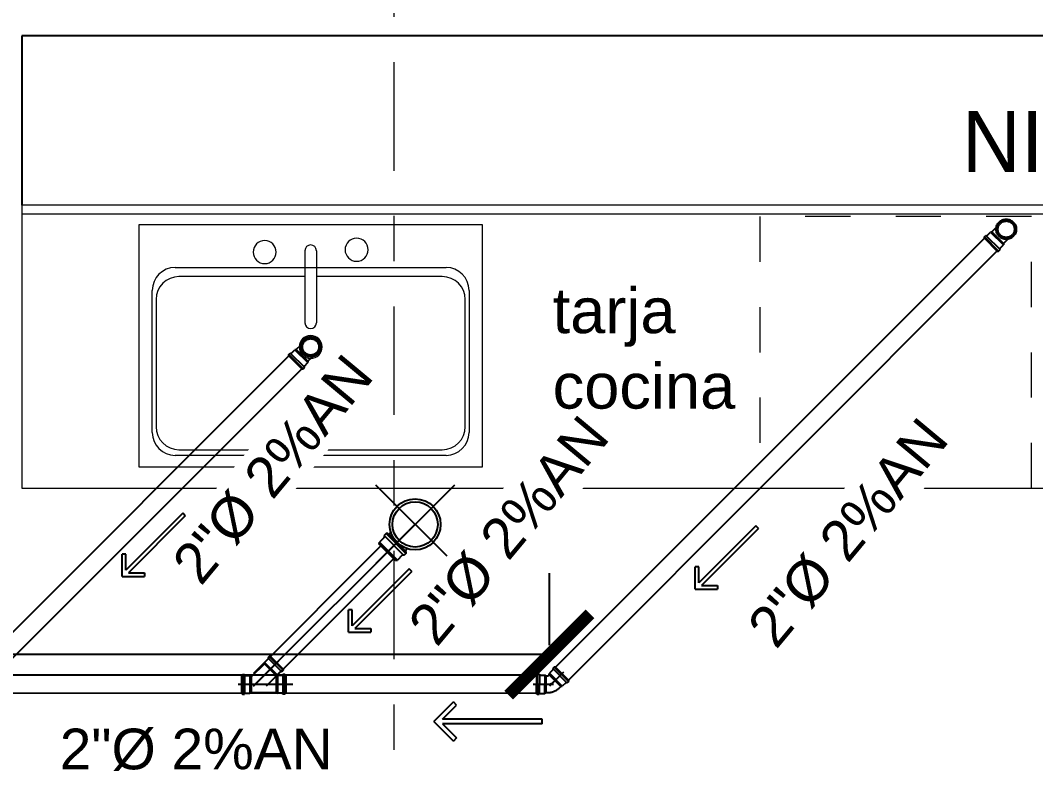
# Model space of a CAD drawing. Header units: millimetres. Extents: x -9559 to 23034, y -7226 to 22400.
# Drawn here: x 305.311 to 307.556, y 52.792 to 54.472 of the extents above; entities that cross this region are included whole.
import ezdxf

# ---------------------------------------------------------------- set-up
doc = ezdxf.new("R2010")
doc.units = ezdxf.units.MM
doc.header["$LTSCALE"] = 0.02
for name, pattern in [('ACAD_ISO05W100', [33, 24, -3, 0, -3, 0, -3]), ('ACAD_ISO10W100', [18, 12, -3, 0, -3]), ('CONTINUA', [0]), ('DASHED2', [0.375, 0.25, -0.125])]:
    doc.linetypes.add(name, pattern=pattern)
for name, color, linetype, lineweight in [('A-ANNO-DIMS', 251, 'Continuous', 9), ('A-Mueble Baño', 9, 'Continuous', 9), ('A-Mueble cocina 3', 9, 'Continuous', 9), ('I-FURN', 9, 'Continuous', 9), ('IH-AGUA CALIENTE', 12, 'DASHED2', 5), ('IH-TUBERIA', 150, 'ACAD_ISO05W100', 25), ('S-GRID', 253, 'ACAD_ISO10W100', 5)]:
    doc.layers.add(name, color=color, linetype=linetype, lineweight=lineweight)
doc.layers.add('IH-A.NEGRAS', color=22, linetype='Continuous')
doc.layers.add('IH-PLANO BASE', color=250, linetype='DASHED2', lineweight=5, transparency=0.55)
doc.styles.add('Arial_3', font='arial.ttf', dxfattribs={"height": 0.18})
doc.styles.add('Arial_4', font='arial.ttf', dxfattribs={"height": 0.105})
doc.styles.get("Standard").update_dxf_attribs({"font": 'GOTHIC.TTF'})
doc.dimstyles.get("Standard").update_dxf_attribs({"dimtxt": 0.18, "dimasz": 0.18, "dimexe": 0.18, "dimexo": 0.0625, "dimgap": 0.09, "dimtad": 0, "dimzin": 3, "dimdsep": 46, "dimtxsty": 'Standard', "dimblk": 'ARCHTICK', "dimcen": 0.09, "dimadec": 0, "dimazin": 0, "dimtfac": 1, "dimtofl": 0, "dimtmove": 0, "dimatfit": 3, "dimldrblk": 'ARCHTICK', "dimfxl": 1, "dimtolj": 1, "dimtzin": 0, "dimarcsym": 0})

# ---------------------------------------------------------------- blocks, each defined once
blk = doc.blocks.new('Encimera con fregadero 1 - Profundidad 600 mm-640764-Nivel 1')
at = {"layer": 'A-Mueble cocina 3'}
for p, q in [((-1.2005, 0), (-1.2005, -0.625)), ((1.5336, 0), (-1.2005, 0)), ((-1.2005, -0.0191), (1.5336, -0.0191)), ((-0.8615, -0.1373), (-0.2627, -0.1373)), ((-0.9123, -0.5019), (-0.9123, -0.1881)), ((-0.2119, -0.1881), (-0.2119, -0.5019)), ((-0.2627, -0.5527), (-0.8615, -0.5527)), ((-1.2005, -0.625), (1.5336, -0.625))]:
    blk.add_line(p, q, dxfattribs=at)
for centre, start, end in [((-0.8615, -0.1881), 90, 180), ((-0.2627, -0.1881), 360, 90), ((-0.8615, -0.5019), 180, 270), ((-0.2627, -0.5019), 270, 0)]:
    blk.add_arc(centre, 0.0508, start, end, dxfattribs=at)
blk = doc.blocks.new('Fregadero de cocina-Simple - 760 x 535mm-147449-Nivel 1')
at = {"layer": 'A-Mueble Baño'}
for p, q in [((0.3957, 0.2698), (-0.3643, 0.2698)), ((-0.3643, 0.2698), (-0.3643, -0.2652)), ((-0.3643, 0.2698), (-0.3643, -0.2652)), ((0.3957, 0.2698), (-0.3643, 0.2698)), ((0.3957, -0.2652), (0.3957, 0.2698)), ((0.3957, -0.2652), (0.3957, 0.2698)), ((0.003, 0.2127), (0.003, 0.0531)), ((0.0284, 0.2127), (0.0284, 0.0531)), ((0.003, 0.1555), (-0.2754, 0.1555)), ((0.3068, 0.1555), (0.0284, 0.1555)), ((-0.3262, 0.1047), (-0.3262, -0.1763)), ((0.3576, -0.1763), (0.3576, 0.1047)), ((-0.2754, -0.2271), (0.3068, -0.2271)), ((-0.3643, -0.2652), (0.3957, -0.2652)), ((-0.3643, -0.2652), (0.3957, -0.2652))]:
    blk.add_line(p, q, dxfattribs=at)
for centre, radius, start, end in [((-0.0859, 0.2096), 0.0254, 360, 180), ((0.0157, 0.2127), 0.0127, 360, 180), ((0.1173, 0.2148), 0.0254, 360, 180), ((-0.0859, 0.2096), 0.0254, 180, 0), ((0.1173, 0.2148), 0.0254, 180, 0), ((-0.2754, 0.1047), 0.0508, 90, 180), ((0.3068, 0.1047), 0.0508, 360, 90), ((0.0157, 0.0531), 0.0127, 180, 0), ((0.0157, 0), 0.0254, 360, 180), ((0.0157, 0), 0.0254, 180, 0), ((-0.2754, -0.1763), 0.0508, 180, 270), ((0.3068, -0.1763), 0.0508, 270, 0)]:
    blk.add_arc(centre, radius, start, end, dxfattribs=at)
blk = doc.blocks.new('Encimera - Isla - Profundidad 1250 mm-640800-Nivel 1')
at = {"layer": 'A-Mueble cocina 3', "lineweight": 25}
for p, q in [((-1.2005, 0.0254), (-1.2005, -0.3496)), ((1.5336, 0.0254), (-1.2005, 0.0254))]:
    blk.add_line(p, q, dxfattribs=at)
blk = doc.blocks.new('Codo de 90 (2)')
at = {"layer": 'IH-TUBERIA'}
for p, q in [((1628.3978, 528.6574), (1628.3927, 528.6506)), ((1628.3927, 528.6207), (1628.3927, 528.6506)), ((1628.3927, 528.6506), (1628.505, 528.6506)), ((1628.3978, 528.6574), (1628.3978, 528.6962)), ((1628.3978, 528.6574), (1628.4998, 528.6574)), ((1628.4998, 528.6574), (1628.4998, 528.6962)), ((1628.4998, 528.6574), (1628.505, 528.6506)), ((1628.505, 528.6207), (1628.505, 528.6506)), ((1628.3868, 528.6157), (1628.5109, 528.6157)), ((1628.3868, 528.6031), (1628.3868, 528.6157)), ((1628.3868, 528.6157), (1628.3877, 528.6157)), ((1628.3868, 528.6031), (1628.5109, 528.6031)), ((1628.3925, 528.5974), (1628.3868, 528.6031)), ((1628.3925, 528.5974), (1628.5052, 528.5974)), ((1628.5052, 528.5974), (1628.5109, 528.6031)), ((1628.5109, 528.6157), (1628.51, 528.6157)), ((1628.5109, 528.6031), (1628.5109, 528.6157))]:
    blk.add_line(p, q, dxfattribs=at)
for radius in [0.0621, 0.0563, 0.051]:
    blk.add_circle((1628.4488, 528.7316), radius, dxfattribs=at)
for centre, start, end in [((1628.3877, 528.6207), 270, 360), ((1628.51, 528.6207), 180, 270)]:
    blk.add_arc(centre, 0.005, start, end, dxfattribs=at)
blk = doc.blocks.new('COLADERA SALIDA 2')
at = {"layer": 'IH-TUBERIA'}
for p, q in [((3.3752, 5.7876), (3.3669, 5.7793)), ((3.5457, 5.7793), (3.3669, 5.7793)), ((3.3669, 5.7793), (3.3669, 5.7612)), ((3.5457, 5.7612), (3.3669, 5.7612)), ((3.3669, 5.7612), (3.3683, 5.7612)), ((3.5375, 5.7876), (3.3752, 5.7876)), ((3.3755, 5.754), (3.3755, 5.711)), ((3.3829, 5.7876), (3.3829, 5.8069)), ((3.5298, 5.7876), (3.5298, 5.8069)), ((3.5371, 5.754), (3.5371, 5.711)), ((3.5375, 5.7876), (3.5457, 5.7793)), ((3.5457, 5.7612), (3.5443, 5.7612)), ((3.5457, 5.7793), (3.5457, 5.7612)), ((3.5371, 5.711), (3.3755, 5.711)), ((3.3829, 5.7012), (3.3755, 5.711)), ((3.5298, 5.7012), (3.3829, 5.7012)), ((3.5298, 5.7012), (3.5371, 5.711))]:
    blk.add_line(p, q, dxfattribs=at)
at = {"layer": 'IH-TUBERIA', "linetype": 'CONTINUA'}
for radius in [0.1623, 0.144]:
    blk.add_circle((3.4563, 5.9516), radius, dxfattribs=at)
at = {"layer": 'IH-TUBERIA'}
for centre, start, end in [((3.3683, 5.754), 0, 90), ((3.5443, 5.754), 90, 180)]:
    blk.add_arc(centre, 0.0072, start, end, dxfattribs=at)
blk = doc.blocks.new('Y de 4 con salida de 4')
at = {"layer": 'IH-TUBERIA'}
for p, q in [((1629.0188, 529.8725), (1629.0131, 529.8668)), ((1629.1315, 529.8725), (1629.0188, 529.8725)), ((1629.1315, 529.8725), (1629.1373, 529.8668)), ((1629.1373, 529.8668), (1629.0131, 529.8668)), ((1629.0131, 529.8668), (1629.0131, 529.8542)), ((1629.1373, 529.8542), (1629.0131, 529.8542)), ((1629.0131, 529.8542), (1629.0141, 529.8542)), ((1629.0191, 529.8492), (1629.0191, 529.8193)), ((1629.1313, 529.8193), (1629.0191, 529.8193)), ((1629.0242, 529.8125), (1629.0191, 529.8193)), ((1629.0242, 529.6525), (1629.0242, 529.8125)), ((1629.1262, 529.8125), (1629.0242, 529.8125)), ((1629.1262, 529.8125), (1629.1313, 529.8193)), ((1629.1262, 529.8026), (1629.1262, 529.8125)), ((1629.1262, 529.8026), (1629.1332, 529.8096)), ((1629.1313, 529.8492), (1629.1313, 529.8193)), ((1629.1332, 529.8096), (1629.1343, 529.8181)), ((1629.2053, 529.7375), (1629.1332, 529.8096)), ((1629.1555, 529.8392), (1629.1343, 529.8181)), ((1629.2137, 529.7387), (1629.1343, 529.8181)), ((1629.1373, 529.8542), (1629.1363, 529.8542)), ((1629.1373, 529.8668), (1629.1373, 529.8542)), ((1629.1637, 529.8558), (1629.1548, 529.8469)), ((1629.2426, 529.7591), (1629.1548, 529.8469)), ((1629.1548, 529.8469), (1629.1555, 529.8462)), ((1629.2515, 529.768), (1629.1637, 529.8558)), ((1629.1718, 529.8558), (1629.1637, 529.8558)), ((1629.2515, 529.7761), (1629.1718, 529.8558)), ((1629.2348, 529.7598), (1629.2137, 529.7387)), ((1629.2426, 529.7591), (1629.2419, 529.7598)), ((1629.2515, 529.768), (1629.2426, 529.7591)), ((1629.2515, 529.7761), (1629.2515, 529.768)), ((1629.1262, 529.6584), (1629.2053, 529.7375)), ((1629.2053, 529.7375), (1629.2137, 529.7387)), ((1629.0242, 529.6525), (1629.0191, 529.6457)), ((1629.1313, 529.6457), (1629.0191, 529.6457)), ((1629.0191, 529.6159), (1629.0191, 529.6457)), ((1629.1262, 529.6525), (1629.0242, 529.6525)), ((1629.1262, 529.6525), (1629.1262, 529.6584)), ((1629.1262, 529.6525), (1629.1313, 529.6457)), ((1629.1313, 529.6159), (1629.1313, 529.6457)), ((1629.1373, 529.6109), (1629.0131, 529.6109)), ((1629.0131, 529.6109), (1629.0141, 529.6109)), ((1629.0131, 529.5983), (1629.0131, 529.6109)), ((1629.1373, 529.5983), (1629.0131, 529.5983)), ((1629.0188, 529.5925), (1629.0131, 529.5983)), ((1629.1315, 529.5925), (1629.0188, 529.5925)), ((1629.1315, 529.5925), (1629.1373, 529.5983)), ((1629.1373, 529.6109), (1629.1363, 529.6109)), ((1629.1373, 529.5983), (1629.1373, 529.6109))]:
    blk.add_line(p, q, dxfattribs=at)
for centre, start, end in [((1629.0141, 529.8492), 0, 90), ((1629.1363, 529.8492), 90, 180), ((1629.1519, 529.8427), 315, 45), ((1629.2384, 529.7563), 45, 135), ((1629.0141, 529.6159), 270, 360), ((1629.1363, 529.6159), 180, 270)]:
    blk.add_arc(centre, 0.005, start, end, dxfattribs=at)
blk = doc.blocks.new('Codo 135')
at = {"layer": 'IH-TUBERIA'}
for p, q in [((1628.3925, 529.7716), (1628.3868, 529.7659)), ((1628.5109, 529.7659), (1628.3868, 529.7659)), ((1628.3868, 529.7659), (1628.3868, 529.7533)), ((1628.5109, 529.7533), (1628.3868, 529.7533)), ((1628.3868, 529.7533), (1628.3877, 529.7533)), ((1628.5052, 529.7716), (1628.3925, 529.7716)), ((1628.3927, 529.7483), (1628.3927, 529.7184)), ((1628.505, 529.7483), (1628.505, 529.7184)), ((1628.5052, 529.7716), (1628.5109, 529.7659)), ((1628.5109, 529.7533), (1628.51, 529.7533)), ((1628.5109, 529.7659), (1628.5109, 529.7533)), ((1628.3605, 529.6706), (1628.3816, 529.6917)), ((1628.3901, 529.6929), (1628.3816, 529.6917)), ((1628.461, 529.6123), (1628.3816, 529.6917)), ((1628.3901, 529.6929), (1628.3964, 529.6992)), ((1628.4622, 529.6208), (1628.3901, 529.6929)), ((1628.505, 529.7184), (1628.3927, 529.7184)), ((1628.3978, 529.7116), (1628.3927, 529.7184)), ((1628.4998, 529.7116), (1628.3978, 529.7116)), ((1628.3978, 529.7027), (1628.3978, 529.7116)), ((1628.4998, 529.7116), (1628.505, 529.7184)), ((1628.4998, 529.7027), (1628.4998, 529.7116)), ((1628.3439, 529.6624), (1628.3528, 529.6713)), ((1628.3439, 529.6624), (1628.4317, 529.5745)), ((1628.3439, 529.6542), (1628.3439, 529.6624)), ((1628.3439, 529.6542), (1628.4236, 529.5745)), ((1628.3528, 529.6713), (1628.4406, 529.5835)), ((1628.3528, 529.6713), (1628.3535, 529.6706)), ((1628.4622, 529.6208), (1628.461, 529.6123)), ((1628.4622, 529.6208), (1628.4685, 529.6271)), ((1628.4236, 529.5745), (1628.4317, 529.5745)), ((1628.4317, 529.5745), (1628.4406, 529.5835)), ((1628.4399, 529.5912), (1628.461, 529.6123)), ((1628.4406, 529.5835), (1628.4399, 529.5841))]:
    blk.add_line(p, q, dxfattribs=at)
for centre, radius, start, end in [((1628.3877, 529.7483), 0.005, 0, 90), ((1628.51, 529.7483), 0.005, 90, 180), ((1628.3928, 529.7027), 0.005, 315, 0), ((1628.3928, 529.7027), 0.107, 315, 0), ((1628.357, 529.6741), 0.005, 225, 315), ((1628.4435, 529.5877), 0.005, 135, 225)]:
    blk.add_arc(centre, radius, start, end, dxfattribs=at)
blk = doc.blocks.new('_ArchTick')
at = {"color": 0, "linetype": 'ByBlock', "const_width": 0.15}
blk.add_lwpolyline([(-0.5, -0.5), (0.5, 0.5)], dxfattribs=at)
blk = doc.blocks.new('*D599')
at = {"layer": 'I-FURN', "color": 0, "lineweight": -2, "ltscale": 0.2, "transparency": 16777216}
for p, q in [((314.6493, 58.0021), (313.0793, 40.9502)), ((297.7096, 40.3826), (312.4571, 40.3826))]:
    blk.add_line(p, q, dxfattribs=at)
for start, end in [(84.7398, 111.3549), (153.385, 180)]:
    blk.add_arc((313.0271, 40.3826), 0.75, start, end, dxfattribs=at)
at = {"layer": 'I-FURN', "color": 0, "lineweight": -2, "ltscale": 0.2, "transparency": 16777216, "xscale": 0.18, "yscale": 0.18, "zscale": 0.18}
for p, rotation in [((313.0959, 41.1294), 354.7398387423056), ((312.2771, 40.3826), 270.0000000000001)]:
    blk.add_blockref('_ArchTick', p, dxfattribs=dict(at, rotation=rotation))
at = {"layer": 'I-FURN', "color": 0, "ltscale": 0.2, "transparency": 16777216, "insert": (312.5217, 40.9367), "char_height": 0.18, "attachment_point": 5, "rotation": 42.3699}
blk.add_mtext('\\A1;95°', dxfattribs=at)
blk = doc.blocks.new('*D600')
at = {"layer": 'I-FURN', "color": 0, "lineweight": -2, "ltscale": 0.2, "transparency": 16777216}
for p, q in [((297.7096, 58.0028), (314.085, 58.0623)), ((313.2043, 40.4449), (314.6082, 57.4963))]:
    blk.add_line(p, q, dxfattribs=at)
for start, end in [(180.2081, 201.5802), (243.9209, 265.2931)]:
    blk.add_arc((314.655, 58.0643), 0.75, start, end, dxfattribs=at)
at = {"layer": 'I-FURN', "color": 0, "lineweight": -2, "ltscale": 0.2, "transparency": 16777216, "xscale": 0.18, "yscale": 0.18, "zscale": 0.18}
for p, rotation in [((313.905, 58.0616), 90.20805555555586), ((314.5934, 57.3169), 355.2930766759017)]:
    blk.add_blockref('_ArchTick', p, dxfattribs=dict(at, rotation=rotation))
at = {"layer": 'I-FURN', "color": 0, "ltscale": 0.2, "transparency": 16777216, "insert": (314.1042, 57.5552), "char_height": 0.18, "attachment_point": 5, "rotation": 312.7506}
blk.add_mtext('\\A1;85°', dxfattribs=at)
blk = doc.blocks.new('*D601')
at = {"layer": 'I-FURN', "color": 0, "lineweight": -2, "ltscale": 0.2, "transparency": 16777216}
for p, q in [((314.5925, 58.0641), (298.2171, 58.0046)), ((297.6471, 40.4451), (297.6471, 57.4326))]:
    blk.add_line(p, q, dxfattribs=at)
for start, end in [(336.1191, 0.2081), (270, 294.089)]:
    blk.add_arc((297.6471, 58.0026), 0.75, start, end, dxfattribs=at)
at = {"layer": 'I-FURN', "color": 0, "lineweight": -2, "ltscale": 0.2, "transparency": 16777216, "xscale": 0.18, "yscale": 0.18, "zscale": 0.18}
for p, rotation in [((298.3971, 58.0053), 90.20805555555592), ((297.6471, 57.2526), 180.0000000000019)]:
    blk.add_blockref('_ArchTick', p, dxfattribs=dict(at, rotation=rotation))
at = {"layer": 'I-FURN', "color": 0, "ltscale": 0.2, "transparency": 16777216, "insert": (298.1784, 57.4732), "char_height": 0.18, "attachment_point": 5, "rotation": 45.104}
blk.add_mtext('\\A1;90°', dxfattribs=at)
blk = doc.blocks.new('*D602')
at = {"layer": 'I-FURN', "color": 0, "lineweight": -2, "ltscale": 0.2, "transparency": 16777216}
for p, q in [((297.6471, 57.9401), (297.6471, 40.9526)), ((312.9646, 40.3826), (298.2171, 40.3826))]:
    blk.add_line(p, q, dxfattribs=at)
for start, end in [(66.0151, 90), (0, 23.9849)]:
    blk.add_arc((297.6471, 40.3826), 0.75, start, end, dxfattribs=at)
at = {"layer": 'I-FURN', "color": 0, "lineweight": -2, "ltscale": 0.2, "transparency": 16777216, "xscale": 0.18, "yscale": 0.18, "zscale": 0.18}
for p, rotation in [((297.6471, 41.1326), 180.0000000000019), ((298.3971, 40.3826), 270.0000000000003)]:
    blk.add_blockref('_ArchTick', p, dxfattribs=dict(at, rotation=rotation))
at = {"layer": 'I-FURN', "color": 0, "ltscale": 0.2, "transparency": 16777216, "insert": (298.1774, 40.9129), "char_height": 0.18, "attachment_point": 5, "rotation": 315}
blk.add_mtext('\\A1;90°', dxfattribs=at)
blk = doc.blocks.new('*D611')
at = {"layer": 'A-ANNO-DIMS', "color": 0, "lineweight": -2, "ltscale": 0.2, "transparency": 16777216}
for p, q in [((301.8668, 53.1173), (301.8668, 53.2503)), ((306.4808, 53.0914), (306.4808, 53.2503)), ((301.8668, 53.0703), (303.8725, 53.0703)), ((306.4808, 53.0703), (304.4751, 53.0703))]:
    blk.add_line(p, q, dxfattribs=at)
at = {"layer": 'A-ANNO-DIMS', "color": 0, "lineweight": -2, "ltscale": 0.2, "transparency": 16777216, "xscale": 0.18, "yscale": 0.18, "zscale": 0.18, "rotation": 180}
blk.add_blockref('_ArchTick', (301.8668, 53.0703), dxfattribs=at)
at = {"layer": 'A-ANNO-DIMS', "color": 0, "lineweight": -2, "ltscale": 0.2, "transparency": 16777216, "xscale": 0.18, "yscale": 0.18, "zscale": 0.18}
blk.add_blockref('_ArchTick', (306.4808, 53.0703), dxfattribs=at)
at = {"layer": 'A-ANNO-DIMS', "color": 0, "ltscale": 0.2, "transparency": 16777216, "insert": (304.1738, 53.0703), "char_height": 0.18, "attachment_point": 5}
blk.add_mtext('\\A1;4.61', dxfattribs=at)

msp = doc.modelspace()

# ---------------------------------------------------------------- linework, layer by layer
at = {"layer": 'IH-A.NEGRAS'}
for p, q in [((305.9048, 53.7305), (305.2407, 53.0664)), ((305.9331, 53.7022), (305.269, 53.0382)), ((305.67, 53.3826), (305.5442, 53.2569)), ((305.6757, 53.3769), (305.5499, 53.2512)), ((305.6757, 53.3769), (305.67, 53.3826)), ((306.1839, 53.3581), (305.8305, 53.0046)), ((306.9372, 53.3546), (306.8115, 53.2289)), ((306.9429, 53.3489), (306.8172, 53.2231)), ((306.9429, 53.3489), (306.9372, 53.3546)), ((306.1082, 53.3107), (305.8262, 53.0287)), ((305.5361, 53.2431), (305.5361, 53.2925)), ((305.5442, 53.2925), (305.5361, 53.2925)), ((305.5442, 53.2569), (305.5442, 53.2925)), ((306.1365, 53.2824), (305.8545, 53.0004)), ((306.1707, 53.2595), (306.045, 53.1338)), ((306.1765, 53.2538), (306.1707, 53.2595)), ((306.8034, 53.2151), (306.8034, 53.2645)), ((306.8115, 53.2645), (306.8034, 53.2645)), ((306.8115, 53.2289), (306.8115, 53.2645)), ((305.5361, 53.2431), (305.5855, 53.2431)), ((305.5499, 53.2512), (305.5855, 53.2512)), ((305.5855, 53.2512), (305.5855, 53.2431)), ((306.1765, 53.2538), (306.0507, 53.1281)), ((306.8034, 53.2151), (306.8528, 53.2151)), ((306.8172, 53.2231), (306.8528, 53.2231)), ((306.8528, 53.2231), (306.8528, 53.2151)), ((306.0369, 53.12), (306.0369, 53.1694)), ((306.045, 53.1694), (306.0369, 53.1694)), ((306.045, 53.1338), (306.045, 53.1694)), ((306.0507, 53.1281), (306.0863, 53.1281)), ((306.0863, 53.1281), (306.0863, 53.12)), ((306.0369, 53.12), (306.0863, 53.12)), ((306.4519, 53.0248), (305.2746, 53.0246)), ((306.4519, 52.9848), (305.2746, 52.9846)), ((306.2254, 52.9222), (306.2687, 52.9656)), ((306.2757, 52.9585), (306.2687, 52.9656)), ((306.2445, 52.9272), (306.2757, 52.9585)), ((306.2254, 52.9222), (306.2687, 52.8789)), ((306.465, 52.9272), (306.2445, 52.9272)), ((306.465, 52.9172), (306.465, 52.9272)), ((306.465, 52.9172), (306.2445, 52.9172)), ((306.2445, 52.9172), (306.2757, 52.886)), ((306.2757, 52.886), (306.2687, 52.8789))]:
    msp.add_line(p, q, dxfattribs=at)
at = {"layer": 'IH-PLANO BASE'}
msp.add_lwpolyline([(307.5465, 54.0383), (306.9465, 54.0383), (306.9465, 53.4383), (307.5465, 53.4383)], close=True, dxfattribs=at)
at = {"layer": 'IH-TUBERIA'}
for p, q in [((306.2708, 53.2713), (306.0971, 53.445)), ((306.2708, 53.445), (306.0971, 53.2713)), ((305.8262, 53.0004), (305.8824, 53.0566)), ((306.4815, 53.0011), (306.5128, 53.0321)), ((305.7929, 53.0046), (305.9133, 53.0046)), ((306.4446, 53.0048), (306.4902, 53.0046))]:
    msp.add_line(p, q, dxfattribs=at)
msp.add_arc((306.4768, 53.0248), 0.0202, 269.7036, 314.7036, dxfattribs=at)

# ---------------------------------------------------------------- block references
at = {"layer": 'IH-PLANO BASE'}
for name, p in [('Encimera - Isla - Profundidad 1250 mm-640800-Nivel 1', (306.515, 54.4129)), ('Encimera con fregadero 1 - Profundidad 600 mm-640764-Nivel 1', (306.515, 54.0633)), ('Fregadero de cocina-Simple - 760 x 535mm-147449-Nivel 1', (305.9372, 53.7503))]:
    msp.add_blockref(name, p, dxfattribs=at)
at = {"layer": 'IH-TUBERIA'}
for name, p, xscale, yscale, zscale, rotation in [('Codo de 90 (2)', (-237.9766, 332.0864), 0.357599898545704, 0.357599898545704, 0.357599898545704, 314.9999999999714), ('Codo de 90 (2)', (-239.5146, 331.8263), 0.357599898545704, 0.357599898545704, 0.357599898545704, 314.9999999999714), ('COLADERA SALIDA 2', (303.8712, 52.7447), 0.3476527348438089, 0.3476527348438089, 0.3476527348438089, 314.9999999999969), ('Y de 4 con salida de 4', (120.827, -515.9896), -0.3492743627700811, 0.3492743627700811, 0.3492743627700811, 270), ('Codo 135', (-241.4302, 335.5438), 0.3599998476601358, 0.3599998476601358, 0.3599998476601358, 314.7035965227663)]:
    msp.add_blockref(name, p, dxfattribs=dict(at, xscale=xscale, yscale=yscale, zscale=zscale, rotation=rotation))

# ---------------------------------------------------------------- texts
at = {"layer": 'IH-A.NEGRAS', "insert": (305.3981, 52.9066), "char_height": 0.09, "width": 0.667434, "attachment_point": 1, "style": 'Arial_4', "bg_fill": 3, "box_fill_scale": 1.25, "bg_fill_color": 256, "bg_fill_true_color": 13158600, "bg_fill_transparency": 0}
msp.add_mtext('2"Ø 2%AN', dxfattribs=at)
at = {"layer": 'IH-AGUA CALIENTE'}
msp.add_text('NI -1.25 ', height=0.13449, dxfattribs=at).set_placement((307.3932, 54.1373))

# ---------------------------------------------------------------- next in the draw order: texts
at = {"layer": 'IH-PLANO BASE', "insert": (306.488, 53.8807), "char_height": 0.1, "width": 0.39139, "attachment_point": 1, "style": 'Arial_3', "bg_fill": 3, "box_fill_scale": 1.25, "bg_fill_color": 256, "bg_fill_true_color": 13158600, "bg_fill_transparency": 0}
msp.add_mtext('tarja cocina', dxfattribs=at)

# ---------------------------------------------------------------- next in the draw order: linework, layer by layer
at = {"layer": 'IH-A.NEGRAS'}
for p, q in [((307.4428, 53.9907), (306.4945, 53.0421)), ((307.4711, 53.9624), (306.5228, 53.0138))]:
    msp.add_line(p, q, dxfattribs=at)

# ---------------------------------------------------------------- next in the draw order: texts
at = {"layer": 'IH-A.NEGRAS', "char_height": 0.09, "width": 0.689157, "attachment_point": 1, "rotation": 50.2517, "style": 'Arial_4', "bg_fill": 3, "box_fill_scale": 1.25, "bg_fill_color": 256, "bg_fill_true_color": 13158600, "bg_fill_transparency": 0}
for insert in [(306.1626, 53.142), (306.9128, 53.137)]:
    msp.add_mtext('2"Ø 2%AN', dxfattribs=dict(at, insert=insert))

# ---------------------------------------------------------------- next in the draw order: texts
at = {"layer": 'IH-A.NEGRAS', "insert": (305.6409, 53.2772), "char_height": 0.09, "width": 0.689157, "attachment_point": 1, "rotation": 50.2517, "style": 'Arial_4', "bg_fill": 3, "box_fill_scale": 1.25, "bg_fill_color": 256, "bg_fill_true_color": 13158600, "bg_fill_transparency": 0}
msp.add_mtext('2"Ø 2%AN', dxfattribs=at)

# ---------------------------------------------------------------- next in the draw order: linework, layer by layer
at = {"layer": 'S-GRID'}
msp.add_line((306.1367, 61.3999), (306.1367, 38.9086), dxfattribs=at)

# ---------------------------------------------------------------- next in the draw order: dimensions: what is measured, and where the dimension line sits
at = {"layer": 'A-ANNO-DIMS', "ltscale": 0.2}
dim = msp.add_linear_dim(base=(306.4808, 53.0703), p1=(301.8668, 53.0548), p2=(306.4808, 53.0289), dimstyle='Standard', dxfattribs=at)
dim.commit()
dim.dimension.update_dxf_attribs({"geometry": '*D611', "text_midpoint": (304.1738, 53.0703)})
at = {"layer": 'I-FURN', "ltscale": 0.2}
for base, center, p1, p2, picture, middle in [((313.9963, 57.7057), (314.655, 58.0643), (313.1991, 40.3826), (297.6471, 58.0026), '*D600', (314.1042, 57.5552)), ((298.0229, 57.3535), (297.6471, 58.0026), (314.655, 58.0643), (297.6471, 40.3826), '*D601', (298.1784, 57.4732)), ((312.6925, 41.0538), (313.0271, 40.3826), (297.6471, 40.3826), (314.655, 58.0643), '*D599', (312.5217, 40.9367)), ((298.2966, 40.7576), (297.6471, 40.3826), (297.6471, 58.0026), (313.0271, 40.3826), '*D602', (298.1774, 40.9129))]:
    dim = msp.add_angular_dim_3p(base=base, center=center, p1=p1, p2=p2, dimstyle='Standard', dxfattribs=at)
    dim.commit()
    dim.dimension.update_dxf_attribs({"geometry": picture, "text_midpoint": middle})

doc.saveas('drawing.dxf')
